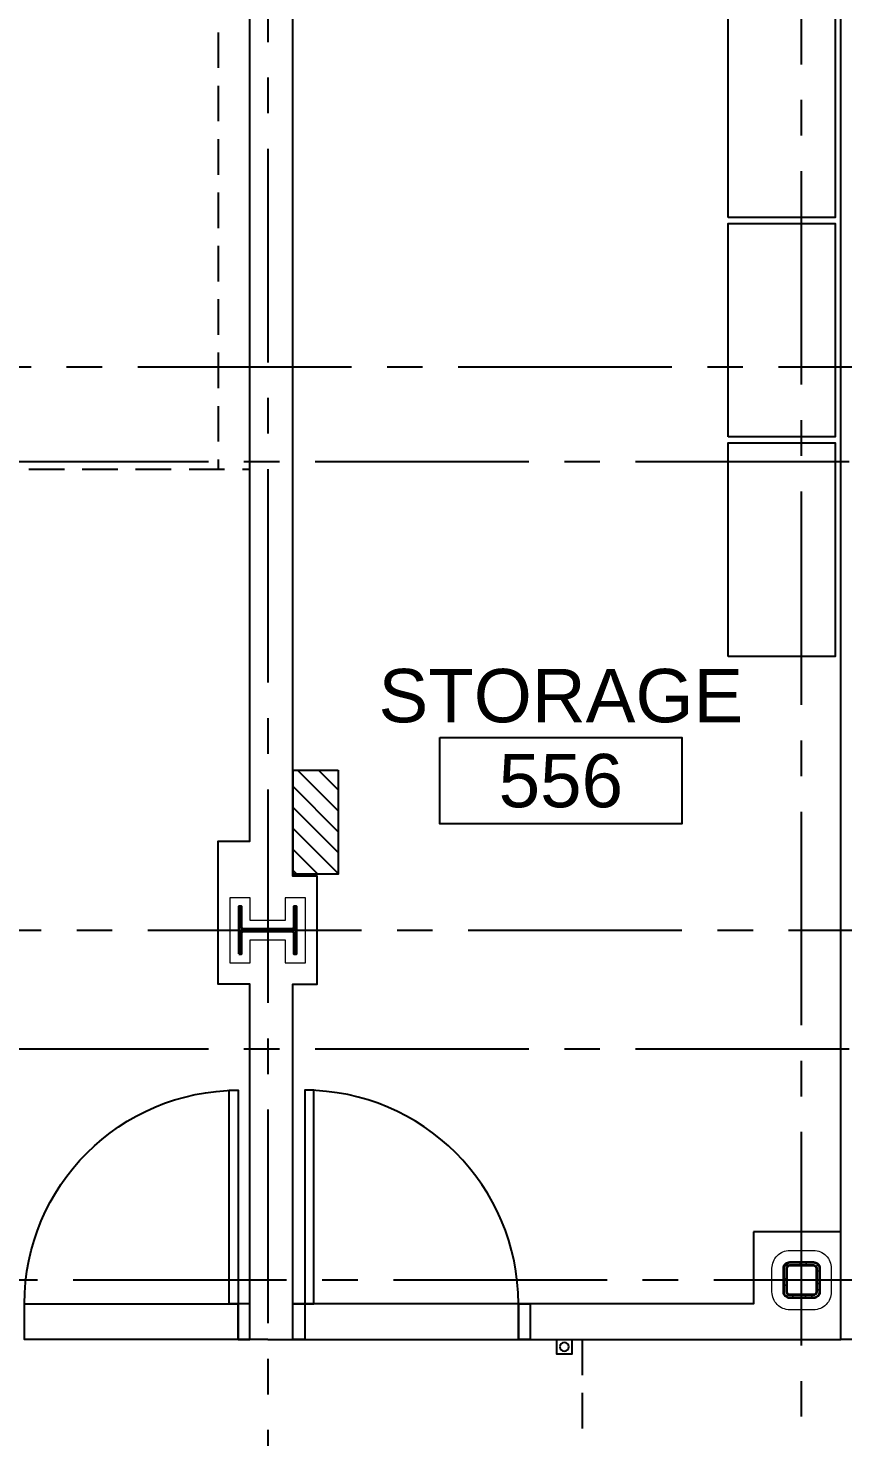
# Model space of a CAD drawing. Header units: inches. Extents: x 30000 to 34048, y 0 to 3165.
# Drawn here: x 33095.6 to 33232.9, y 1156.8 to 1394.3 of the extents above; entities that cross this region are included whole.
import ezdxf
from ezdxf.enums import TextEntityAlignment as Align

# ---------------------------------------------------------------- set-up
doc = ezdxf.new("R2010")
doc.units = ezdxf.units.IN
doc.header["$LTSCALE"] = 48
doc.header["$MEASUREMENT"] = 0
for name, pattern in [('CENTER2', [1.125, 0.75, -0.125, 0.125, -0.125]), ('HIDDEN', [0.375, 0.25, -0.125]), ('HIDDEN2', [0.1875, 0.125, -0.0625])]:
    doc.linetypes.add(name, pattern=pattern)
for name, color, linetype in [('_0_Objects', 8, 'Continuous'), ('A-Door', 8, 'Continuous'), ('A-Door-Head', 8, 'Continuous'), ('A-Flor-Case', 8, 'Continuous'), ('A-Flor-Soffit', 8, 'HIDDEN2'), ('A-Flor-Spcl', 8, 'Continuous'), ('A-Flor-Wall Mtd Fixture', 8, 'Continuous'), ('A-Grid(3-32)', 8, 'CENTER2'), ('A-Tag-Rm(3-32)', 8, 'Continuous'), ('A-Wall-Full', 8, 'Continuous'), ('S-Grid-Iden', 8, 'Continuous')]:
    doc.layers.add(name, color=color, linetype=linetype)
for name, color, linetype, lineweight in [('A-Detl-Hatch', 8, 'Continuous', 18), ('S-Detl-Hatch', 8, 'Continuous', 18), ('S-Detl-Wide', 8, 'Continuous', 35)]:
    doc.layers.add(name, color=color, linetype=linetype, lineweight=lineweight)
doc.styles.get("Standard").update_dxf_attribs({"font": 'arial.ttf'})

# ---------------------------------------------------------------- blocks, each defined once
blk = doc.blocks.new('5th FLOOR CORE & SHELL')
at = {"layer": 'A-Wall-Full'}
for p, q in [((11217.12, -14868.75), (11217.12, -14588.12)), ((11348.5, -14868.75), (11217.12, -14868.75))]:
    blk.add_line(p, q, dxfattribs=at)
blk = doc.blocks.new('*U9')
at = {"layer": 'A-Detl-Hatch'}
h = blk.add_hatch(dxfattribs=at)
h.set_pattern_fill('ANSI32', color=256, scale=6, style=0)
h.set_pattern_definition([(45, (0, -4.865), (-1.591, 1.591), []), (45, (1.0607, -4.865), (-1.591, 1.591), [])])
edge = h.paths.add_edge_path()
edge.add_line((3.98, -9.73), (3.98, -9.295))
edge.add_line((3.98, -9.295), (0.645, -9.295))
edge.add_arc((0.645, -8.795), 0.5, 180, 270, ccw=False)
edge.add_line((0.145, -8.795), (0.145, -0.935))
edge.add_arc((0.645, -0.935), 0.5, 90, 180, ccw=False)
edge.add_line((0.645, -0.435), (3.98, -0.435))
edge.add_line((3.98, -0.435), (3.98, 0))
edge.add_line((3.98, 0), (-3.98, 0))
edge.add_line((-3.98, 0), (-3.98, -0.435))
edge.add_line((-3.98, -0.435), (-0.645, -0.435))
edge.add_arc((-0.645, -0.935), 0.5, 0, 90, ccw=False)
edge.add_line((-0.145, -0.935), (-0.145, -8.795))
edge.add_arc((-0.645, -8.795), 0.5, -90, 0, ccw=False)
edge.add_line((-0.645, -9.295), (-3.98, -9.295))
edge.add_line((-3.98, -9.295), (-3.98, -9.73))
edge.add_line((-3.98, -9.73), (3.98, -9.73))
at = {"linetype": 'ByBlock'}
blk.add_lwpolyline([(3.98, -9.73), (3.98, -9.295), (0.645, -9.295, -0.4142136), (0.145, -8.795), (0.145, -0.935, -0.4142136), (0.645, -0.435), (3.98, -0.435), (3.98, 0), (-3.98, 0), (-3.98, -0.435), (-0.645, -0.435, -0.4142136), (-0.145, -0.935), (-0.145, -8.795, -0.4142136), (-0.645, -9.295), (-3.98, -9.295), (-3.98, -9.73)], format="xyb", close=True, dxfattribs=at)
blk = doc.blocks.new('W10X33')
at = {"layer": 'S-Detl-Hatch'}
blk.add_lwpolyline([(13773.28, -7309.78), (13773.28, -7306.34), (13769.45, -7306.34), (13769.45, -7300.48), (13773.28, -7300.48), (13773.28, -7297.05), (13762.32, -7297.05), (13762.32, -7300.48), (13766.16, -7300.48), (13766.16, -7306.34), (13762.32, -7306.34), (13762.32, -7309.78)], close=True, dxfattribs=at)
at = {"layer": 'S-Detl-Wide'}
blk.add_blockref('*U9', (13767.8, -7298.55), dxfattribs=at)
blk = doc.blocks.new('*U22')
at = {"layer": 'A-Detl-Hatch'}
h = blk.add_hatch(dxfattribs=at)
h.set_pattern_fill('ANSI32', color=256, scale=6, style=0)
h.set_pattern_definition([(45, (-3, 0), (-1.591, 1.591), []), (45, (-1.9393, 0), (-1.591, 1.591), [])])
edge = h.paths.add_edge_path(flags=16)
edge.add_line((-2, -0.5), (2, -0.5))
edge.add_arc((2, -1), 0.5, 0, 90, ccw=False)
edge.add_line((2.5, -1), (2.5, -5))
edge.add_arc((2, -5), 0.5, -90, 0, ccw=False)
edge.add_line((2, -5.5), (-2, -5.5))
edge.add_arc((-2, -5), 0.5, 180, 270, ccw=False)
edge.add_line((-2.5, -5), (-2.5, -1))
edge.add_arc((-2, -1), 0.5, 90, 180, ccw=False)
edge = h.paths.add_edge_path()
edge.add_line((-2, 0), (2, 0))
edge.add_arc((2, -1), 1, 0, 90, ccw=False)
edge.add_line((3, -1), (3, -5))
edge.add_arc((2, -5), 1, -90, 0, ccw=False)
edge.add_line((2, -6), (-2, -6))
edge.add_arc((-2, -5), 1, 180, 270, ccw=False)
edge.add_line((-3, -5), (-3, -1))
edge.add_arc((-2, -1), 1, 90, 180, ccw=False)
at = {"linetype": 'ByBlock'}
for points in [[(-2, 0), (2, 0, -0.414214), (3, -1), (3, -5, -0.414214), (2, -6), (-2, -6, -0.414214), (-3, -5), (-3, -1, -0.414214)], [(-2, -0.5), (2, -0.5, -0.414214), (2.5, -1), (2.5, -5, -0.414214), (2, -5.5), (-2, -5.5, -0.414214), (-2.5, -5), (-2.5, -1, -0.414214)]]:
    blk.add_lwpolyline(points, format="xyb", close=True, dxfattribs=at)
blk = doc.blocks.new('HSS 6X6')
at = {"layer": 'S-Detl-Hatch'}
blk.add_lwpolyline([(13836.95, -7384.91), (13840.95, -7384.91, -0.414214), (13843.95, -7387.91), (13843.95, -7391.91, -0.414214), (13840.95, -7394.91), (13836.95, -7394.91, -0.414214), (13833.95, -7391.91), (13833.95, -7387.91, -0.414214)], format="xyb", close=True, dxfattribs=at)
at = {"layer": 'S-Detl-Wide'}
blk.add_blockref('*U22', (13838.95, -7386.91), dxfattribs=at)
blk = doc.blocks.new('5TH FLOOR - STRUCTURAL GRID')
at = {"layer": 'A-Grid(3-32)'}
for p, q in [((11120.5, -13426.01), (11120.5, -15409.77)), ((11210.5, -15409.77), (11210.5, -13426.01)), ((8128.61, -14704.75), (11870.38, -14704.75)), ((8104.5, -14720.75), (11894.5, -14720.75)), ((8130.3, -14799.75), (11868.7, -14799.75)), ((8104.5, -14819.75), (11894.5, -14819.75)), ((11879.69, -14858.75), (8119.31, -14858.75))]:
    blk.add_line(p, q, dxfattribs=at)
at = {"rotation": 270}
blk.add_blockref('W10X33', (18423.91, -1031.95), dxfattribs=at)
at = {"layer": 'S-Grid-Iden'}
blk.add_blockref('HSS 6X6', (-2628.45, -7468.84), dxfattribs=at)
blk = doc.blocks.new('36in door')
blk.add_lwpolyline([(-1.5, -36), (0, -36), (0, 0), (-1.5, 0)], close=True)
blk.add_arc((0, 0), 36, 180, 270)
blk = doc.blocks.new('King Studio 1')
at = {"layer": 'A-Door'}
blk.add_lwpolyline([(221, 6), (219, 6), (219, 0), (221, 0)], close=True, dxfattribs=at)
at = {"layer": 'A-Door-Head'}
blk.add_lwpolyline([(183, 6), (219, 6), (219, 0), (183, 0)], close=True, dxfattribs=at)
at = {"layer": 'A-Flor-Soffit'}
for p, q in [((215.63, 247.38), (215.63, 146.75)), ((111.74, 146.75), (221, 146.75))]:
    blk.add_line(p, q, dxfattribs=at)
at = {"layer": 'A-Wall-Full'}
for p, q in [((219, 0), (219, 6)), ((221, 6), (219, 6)), ((224, 0), (219, 0))]:
    blk.add_line(p, q, dxfattribs=at)
blk.add_lwpolyline([(221, 6), (221, 59.9), (215.63, 59.9), (215.63, 84), (221, 84), (221, 247.38)], dxfattribs=at)
at = {"layer": 'A-Door', "xscale": -1, "rotation": 180.0000000000306}
blk.add_blockref('36in door', (219, 6), dxfattribs=at)
blk = doc.blocks.new('stoarge 5')
at = {"layer": 'A-Door'}
for points in [[(4.25, 6), (6.25, 6), (6.25, 0), (4.25, 0)], [(42.25, 6), (44.25, 6), (44.25, 0), (42.25, 0)]]:
    blk.add_lwpolyline(points, close=True, dxfattribs=at)
at = {"layer": 'A-Door-Head'}
blk.add_lwpolyline([(42.25, 6), (6.25, 6), (6.25, 0), (42.25, 0)], close=True, dxfattribs=at)
at = {"layer": 'A-Wall-Full'}
for p, q in [((96.62, 18.13), (81.87, 18.13)), ((6.25, 6), (6.25, 0)), ((42.25, 6), (42.25, 0)), ((0, 0), (6.25, 0)), ((42.25, 0), (96.62, 0))]:
    blk.add_line(p, q, dxfattribs=at)
for points in [[(6.25, 6), (4.25, 6), (4.25, 59.9), (8.36, 59.9), (8.36, 78.11), (4.25, 78.11), (4.25, 267.29), (7.74, 267.29)], [(81.87, 18.13), (81.87, 6), (42.25, 6)]]:
    blk.add_lwpolyline(points, dxfattribs=at)
at = {"layer": 'A-Door', "rotation": 180}
blk.add_blockref('36in door', (6.25, 6), dxfattribs=at)
blk = doc.blocks.new('Rm Tag')
blk.add_lwpolyline([(-0.2124, 0.0759), (0.2124, 0.0759), (0.2124, -0.0759), (-0.2124, -0.0759)], close=True)
for p in [(0, 0.2858), (0, 0.1493), (0, 0)]:
    blk.add_attdef('XXX', text='', height=0.0938).set_placement(p, align=Align.MIDDLE_CENTER)
blk = doc.blocks.new('door sign light')
at = {"layer": 'A-Flor-Wall Mtd Fixture'}
blk.add_lwpolyline([(-1.25, -2.5), (1.25, -2.5), (1.25, 0), (-1.25, 0)], close=True, dxfattribs=at)
blk.add_circle((0, -1.25), 0.75, dxfattribs=at)
blk = doc.blocks.new('guest corridor ceiling layout')
at = {"layer": 'A-Flor-Soffit'}
blk.add_line((-511, -1013), (-511, -1073), dxfattribs=at)
at = {"layer": 'A-Flor-Soffit', "xscale": -1, "rotation": 180}
blk.add_blockref('door sign light', (-514, -1015.5), dxfattribs=at)

msp = doc.modelspace()

# ---------------------------------------------------------------- hatches: boundary and pattern name
at = {"layer": 'A-Flor-Spcl'}
h = msp.add_hatch(dxfattribs=at)
h.set_pattern_fill('ANSI31', color=256, scale=20, angle=-450, style=0)
h.set_pattern_definition([(315, (31166.65, -6956.405), (1.76776695, 1.76776695), [])])
h.paths.add_polyline_path([(33147.86, 1269.23), (33147.86, 1251.7), (33140.27, 1251.7), (33140.27, 1269.23)])

# ---------------------------------------------------------------- linework, layer by layer
at = {"layer": 'A-Flor-Case'}
for points in [[(33213.62, 1362.42), (33213.62, 1398.42), (33231.62, 1398.42), (33231.62, 1362.42)], [(33213.62, 1325.42), (33213.62, 1361.42), (33231.62, 1361.42), (33231.62, 1325.42)], [(33213.62, 1288.42), (33213.62, 1324.42), (33231.62, 1324.42), (33231.62, 1288.42)]]:
    msp.add_lwpolyline(points, close=True, dxfattribs=at)
at = {"layer": 'A-Flor-Spcl'}
msp.add_lwpolyline([(33147.86, 1269.23), (33147.86, 1251.7), (33140.27, 1251.7), (33140.27, 1269.23)], close=True, dxfattribs=at)

# ---------------------------------------------------------------- block references
at = {"layer": '_0_Objects', "linetype": 'HIDDEN'}
msp.add_blockref('5TH FLOOR - STRUCTURAL GRID', (22015.5, 16042.01), dxfattribs=at)
at = {"layer": '_0_Objects'}
for name, p in [('5th FLOOR CORE & SHELL', (22015.5, 16042.01)), ('King Studio 1', (32912, 1173.26)), ('stoarge 5', (33136, 1173.26))]:
    msp.add_blockref(name, p, dxfattribs=at)
at = {"layer": 'A-Flor-Soffit'}
msp.add_blockref('guest corridor ceiling layout', (33700, 2186.26), dxfattribs=at)
at = {"layer": 'A-Tag-Rm(3-32)'}
ref = msp.add_blockref('Rm Tag', (33185.41, 1267.48), dxfattribs=dict(at, xscale=96, yscale=96, zscale=96))
ref.add_attrib('XXX', 'STORAGE', dxfattribs={"layer": '0', "height": 9}).set_placement((33185.41, 1281.81), align=Align.MIDDLE_CENTER)
ref.add_attrib('XXX', '556', dxfattribs={"layer": '0', "height": 9}).set_placement((33185.41, 1267.48), align=Align.MIDDLE_CENTER)

doc.saveas('drawing.dxf')
